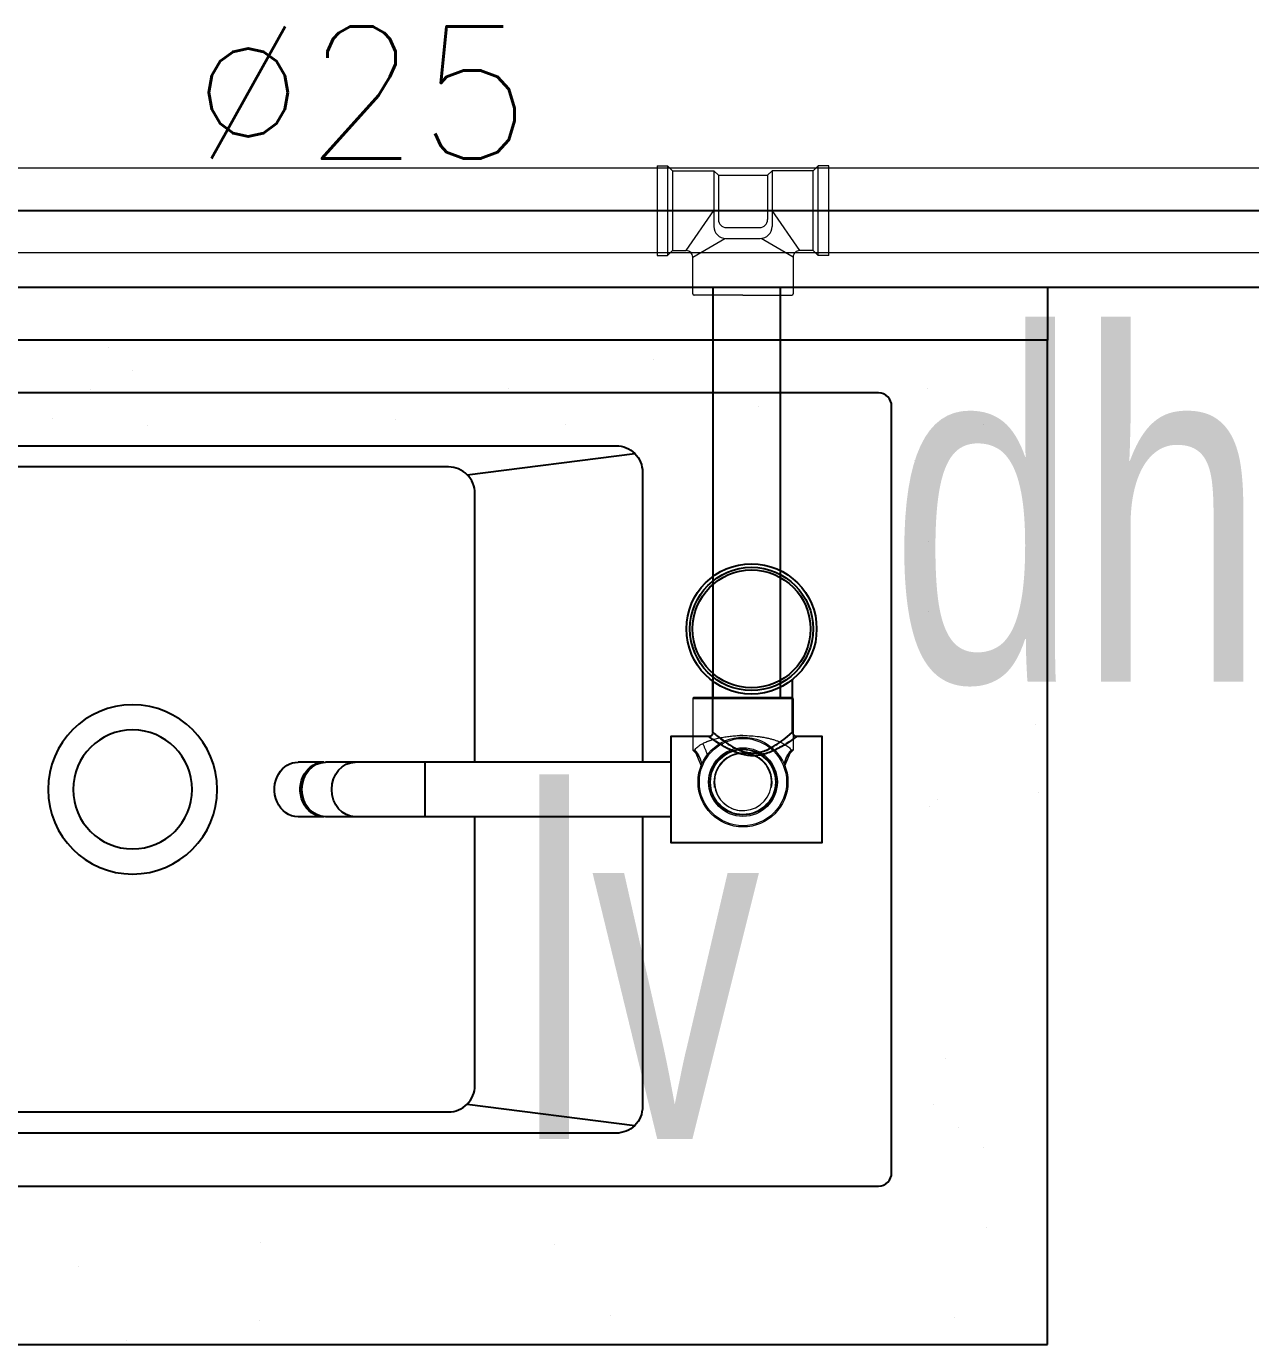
# Model space of a CAD drawing. Header units: millimetres. Extents: x 1573 to 2177, y 1587 to 1932.
# Drawn here: x 1904.643 to 1905.338, y 1915.825 to 1916.573 of the extents above; entities that cross this region are included whole.
import ezdxf
from ezdxf.enums import TextEntityAlignment as Align

# ---------------------------------------------------------------- set-up
doc = ezdxf.new("R2010")
doc.units = ezdxf.units.MM
doc.header["$LTSCALE"] = 0.03
for name, color, linetype in [('-HIDRO', 8, 'Continuous'), ('AF', 2, 'Continuous'), ('PL5', 5, 'Continuous'), ('Prumadas_T', 2, 'Continuous')]:
    doc.layers.add(name, color=color, linetype=linetype)
doc.layers.add('TigreCad', color=2, linetype='Continuous', lineweight=13)
doc.styles.add('CELIO_COTA', font='technic_.ttf', dxfattribs={"width": 0.85})
doc.styles.add('TCTUBOS-TXT', font='txt.shx')

# ---------------------------------------------------------------- blocks, each defined once
blk = doc.blocks.new('35217835s')
at = {"layer": 'TigreCad', "linetype": 'Continuous'}
for p, q in [((-10.8, 2.09), (-10.8, 0)), ((10.8, 2.09), (10.8, 0)), ((-19, -12), (-16.56, -9.56)), ((-15.87, -6.1), (-18.36, -12)), ((18.36, -12), (15.87, -6.1)), ((19, -12), (16.56, -9.56)), ((-19, -31.5), (-19, -12)), ((-19, -12), (-18.36, -12)), ((-17.66, -11.46), (-17.7, -11.51)), ((-17.58, -11.35), (-17.66, -11.46)), ((-2.4, -10.53), (-2.39, -10.53)), ((-2.39, -10.53), (-2.36, -10.53)), ((-2.36, -10.53), (-2.16, -10.52)), ((-2.16, -10.52), (-2.16, -10.58)), ((-2.14, -10.59), (-2.14, -10.58)), ((17.7, -11.51), (17.65, -11.45)), ((19, -12), (18.36, -12)), ((19, -31.5), (19, -12)), ((-19, -31.5), (19, -31.5)), ((-18.5, -32), (18.5, -32))]:
    blk.add_line(p, q, dxfattribs=at)
for radius in [17, 16.5, 13, 12.5, 12.47, 12.27]:
    blk.add_circle((0, 0), radius, dxfattribs=at)
for centre, radius, start, end in [((0, 0), 10.8, 4.7444, 0), ((0, 0), 10.8, 0, 90), ((0, 0), 11, 169.0575, 10.9425), ((-0.02, 0), 10.82, 4.107, 4.7522), ((0.02, 0), 10.78, 0.0025, 4.109), ((122.51, -130.96), 184.38, 139.5733, 139.8217), ((122.5, -130.95), 184.37, 139.5734, 139.8218), ((102.49, -113.88), 158.07, 139.0905, 139.5787), ((102.19, -113.62), 157.67, 139.0892, 139.5793), ((-20.67, -9.12), 3.81, 321.1517, 321.8096), ((-20.62, -9.16), 3.75, 321.1192, 321.7865), ((-102.51, -113.9), 158.09, 40.4212, 40.9084), ((-102.2, -113.63), 157.69, 40.4207, 40.9097), ((21.01, -8.86), 4.24, 216.6374, 218.8063), ((-122.52, -130.96), 184.39, 40.1783, 40.4266), ((-122.5, -130.95), 184.37, 40.1782, 40.4266), ((0, 30.15), 47.75, 269.9994, 271.4593), ((-18.5, -31.5), 0.5, 180, 270.0001), ((18.5, -31.5), 0.5, 270, 0)]:
    blk.add_arc(centre, radius, start, end, dxfattribs=at)
for points, start_tangent, end_tangent in [([(-17.68, -11.48), (-17.63, -11.42), (-17.42, -11.13), (-17.21, -10.79), (-16.97, -10.38), (-16.71, -9.88), (-16.43, -9.29), (-16.17, -8.65), (-15.93, -8), (-15.73, -7.33), (-15.58, -6.79)], (0.618347, 0.785905), (0.236532, 0.971624)), ([(-17.68, -11.48), (-17.58, -11.35), (-17.36, -11.03), (-17.13, -10.65), (-16.87, -10.18), (-16.58, -9.61), (-16.29, -8.95), (-16.03, -8.27), (-15.8, -7.57), (-15.6, -6.85), (-15.58, -6.79)], (0.618652, 0.785665), (0.236504, 0.971631)), ([(-15.58, -6.79), (-15.66, -7.1), (-15.79, -7.54), (-15.92, -7.97), (-16.23, -8.81), (-16.57, -9.59), (-16.92, -10.28), (-17.25, -10.86), (-17.57, -11.33), (-17.58, -11.35)], (-0.236664, -0.971591), (-0.591701, -0.806157)), ([(17.6, -11.39), (17.39, -11.08), (17.16, -10.7), (16.9, -10.24), (16.61, -9.67), (16.31, -9), (16.04, -8.3), (15.8, -7.59), (15.6, -6.86), (15.58, -6.79)], (-0.597624, 0.801776), (-0.236639, 0.971598)), ([(17.65, -11.45), (17.57, -11.34), (17.26, -10.87), (16.92, -10.28), (16.57, -9.59), (16.22, -8.78), (15.91, -7.93), (15.78, -7.5), (15.65, -7.06), (15.58, -6.79)], (-0.611926, 0.790915), (-0.236701, 0.971583)), ([(-18.36, -12), (-18.2, -11.96), (-18.02, -11.85), (-17.83, -11.66), (-17.7, -11.51)], (0.999948, 0.01016), (0.62733, 0.778754)), ([(-17.7, -11.51), (-17.86, -11.69), (-18.12, -11.92), (-18.36, -12)], (-0.626766, -0.779208), (-1, 0)), ([(-18.36, -12), (-18.19, -11.96), (-18, -11.83), (-17.8, -11.62), (-17.7, -11.51)], (0.999948, 0.01016), (0.62776, 0.778407)), ([(-16.91, -13.5), (-17.32, -13.16), (-17.9, -12.59), (-18.36, -12)], (-0.790846, 0.612015), (-0.556693, 0.830718)), ([(0, -17.6), (-3.1, -17.5), (-6.12, -17.2), (-7.57, -16.98), (-8.97, -16.71), (-10.31, -16.39), (-11.58, -16.04), (-12.78, -15.64), (-13.88, -15.21), (-14.9, -14.74), (-15.81, -14.24), (-16.62, -13.71), (-17.32, -13.16), (-17.9, -12.59), (-18.36, -12)], (-1, 0), (-0.556693, 0.830718)), ([(0, -17.6), (-3.1, -17.5), (-6.12, -17.2), (-7.57, -16.98), (-8.97, -16.71), (-10.31, -16.39), (-11.58, -16.04), (-12.78, -15.64), (-13.88, -15.21), (-14.9, -14.74), (-15.81, -14.24), (-16.62, -13.71), (-16.91, -13.5)], (-1, 0), (-0.790846, 0.612015)), ([(15.1, -14.64), (13.68, -15.29), (12.08, -15.88), (10.32, -16.39), (8.42, -16.82), (6.42, -17.16), (4.33, -17.4), (2.18, -17.55), (0, -17.6)], (-0.887446, -0.460912), (-1, 0)), ([(13.44, -10.4), (13.5, -10.59), (13.88, -11.59), (14.3, -12.6), (14.72, -13.62), (15.1, -14.64)], (0.305015, -0.952348), (0.311359, -0.950292)), ([(13.44, -10.4), (13.5, -10.59), (13.88, -11.59), (14.3, -12.6), (14.72, -13.62), (15.1, -14.64)], (0.305015, -0.952348), (0.311359, -0.950292)), ([(15.1, -14.64), (13.68, -15.29), (13.53, -15.36)], (-0.887446, -0.460912), (-0.927779, -0.37313)), ([(17.74, -12.76), (17.06, -13.38), (16.16, -14.03), (15.1, -14.64)], (-0.694481, -0.719511), (-0.88743, -0.460943)), ([(17.74, -12.76), (17.06, -13.38), (16.16, -14.03), (15.1, -14.64)], (-0.694459, -0.719532), (-0.887446, -0.460912)), ([(18.36, -12), (18.2, -11.96), (18.01, -11.84), (17.81, -11.64), (17.7, -11.51)], (-0.999948, 0.01016), (-0.627541, 0.778584)), ([(18.36, -12), (18.12, -11.92), (17.86, -11.69), (17.7, -11.51)], (-1, 0), (-0.626764, 0.779209)), ([(18.36, -12), (18.2, -11.96), (18.01, -11.84), (17.81, -11.64), (17.7, -11.51)], (-0.999948, 0.01016), (-0.62754, 0.778584)), ([(18.36, -12), (17.8, -12.7), (17.74, -12.76)], (-0.556784, -0.830657), (-0.694481, -0.719511)), ([(13.53, -15.36), (12.08, -15.88), (10.32, -16.39), (8.42, -16.82), (6.42, -17.16), (4.33, -17.4), (2.18, -17.55), (1.22, -17.58)], (-0.927779, -0.37313), (-0.999675, -0.025478))]:
    blk.add_spline(points, degree=3, dxfattribs=dict(at, start_tangent=start_tangent, end_tangent=end_tangent))
blk = doc.blocks.new('35288376p')
at = {"layer": 'TigreCad'}
for p, q in [((-19, 17.6), (-19, 31.5)), ((0, 32), (-18.5, 32)), ((0, 32), (18.5, 32)), ((19, 31.5), (19, 17.6)), ((-32.5, 17), (-32.5, -17)), ((-32.5, 17), (-28.5, 17)), ((-28.5, 17), (-26.6, 15.1)), ((-28.5, 17), (-28.5, -17)), ((-26.6, 15.1), (-26.6, -15.1)), ((-26.6, 15.1), (-21.5, 15.1)), ((-21.5, 15.1), (-11, 0)), ((-19, 17.6), (-6.91, 10.51)), ((19, 17.6), (6.91, 10.51)), ((21.5, 15.1), (11, 0)), ((26.6, 15.1), (21.5, 15.1)), ((28.5, 17), (26.6, 15.1)), ((26.6, -15.1), (26.6, 15.1)), ((32.5, 17), (28.5, 17)), ((28.5, -17), (28.5, 17)), ((32.5, -17), (32.5, 17)), ((6.5, 10.52), (-6.5, 10.52)), ((-11, 0), (-11, 6.02)), ((6.3, 6.42), (-6.3, 6.42)), ((0, 6.45), (-0.05, 6.42)), ((0, 6.45), (0.05, 6.42)), ((11, 0), (11, 6.02)), ((-9.3, 0), (-9.3, 3.42)), ((9.3, 0), (9.3, 3.42)), ((9.3, -13.4), (9.3, 0)), ((11, -15.1), (11, 0)), ((-11, -15.1), (-11, 0)), ((-9.3, -13.4), (-9.3, 0)), ((-11, -15.1), (-9.3, -13.4)), ((9.3, -13.4), (-9.3, -13.4)), ((11, -15.1), (9.3, -13.4)), ((-32.5, -17), (-28.5, -17)), ((-28.5, -17), (-26.6, -15.1)), ((-26.6, -15.1), (-11, -15.1)), ((26.6, -15.1), (11, -15.1)), ((28.5, -17), (26.6, -15.1)), ((32.5, -17), (28.5, -17))]:
    blk.add_line(p, q, dxfattribs=at)
for centre, radius, start, end in [((-18.5, 31.5), 0.5, 90, 180), ((18.5, 31.5), 0.5, 0, 90), ((-21.5, 17.6), 2.5, 270, 0), ((21.5, 17.6), 2.5, 180, 270), ((-6.5, 6.02), 4.5, 90, 180), ((6.5, 6.02), 4.5, 0, 90), ((-6.3, 3.42), 3, 90, 180), ((6.3, 3.42), 3, 0, 90)]:
    blk.add_arc(centre, radius, start, end, dxfattribs=at)
blk = doc.blocks.new('*E354')
at = {"layer": 'PL5'}
for start_param, end_param in [(6.280062, 6.283074), (3.141482, 3.144722)]:
    blk.add_ellipse((267.38972, 16.21061), major_axis=(-0.01031, 0), ratio=0.866025, start_param=start_param, end_param=end_param, dxfattribs=at)

msp = doc.modelspace()

# ---------------------------------------------------------------- linework, layer by layer
at = {"layer": '-HIDRO'}
for p, q in [((1904.10789, 1916.4253), (1906.35789, 1916.4253)), ((1905.22237, 1916.4253), (1905.22237, 1916.3953)), ((1905.22237, 1916.3953), (1904.13789, 1916.3953)), ((1904.68933, 1916.39099), (1904.68933, 1916.39099)), ((1904.99873, 1916.38425), (1904.99873, 1916.38425)), ((1904.70337, 1916.37812), (1904.70337, 1916.37812)), ((1904.67937, 1916.36718), (1904.67937, 1916.36718)), ((1904.91666, 1916.36762), (1904.91666, 1916.36762)), ((1905.15396, 1916.36805), (1905.15396, 1916.36805)), ((1904.65757, 1916.35103), (1904.65757, 1916.35103)), ((1904.8525, 1916.35009), (1904.8525, 1916.35009)), ((1905.05831, 1916.35751), (1905.05831, 1916.35751)), ((1904.7115, 1916.34671), (1904.7115, 1916.34671)), ((1904.9488, 1916.34714), (1904.9488, 1916.34714)), ((1905.1861, 1916.34758), (1905.1861, 1916.34758)), ((1905.14705, 1916.32676), (1905.14705, 1916.32676)), ((1905.155, 1916.28119), (1905.155, 1916.28119)), ((1905.15491, 1916.24114), (1905.15491, 1916.24114)), ((1905.03252, 1916.17272), (1905.03252, 1916.2016)), ((1905.07771, 1916.17375), (1905.07771, 1916.20273)), ((1905.2155, 1916.17723), (1905.2155, 1916.17723)), ((1905.1598, 1916.13437), (1905.1598, 1916.13437)), ((1905.2173, 1916.13872), (1905.2173, 1916.13872)), ((1905.15535, 1916.13056), (1905.15535, 1916.13056)), ((1905.1646, 1915.98754), (1905.1646, 1915.98754)), ((1905.15787, 1915.96165), (1905.15787, 1915.96165)), ((1905.17192, 1915.94878), (1905.17192, 1915.94878)), ((1905.18595, 1915.9373), (1905.18595, 1915.9373)), ((1905.18756, 1915.89182), (1905.18756, 1915.89182)), ((1904.77572, 1915.88329), (1904.77572, 1915.88329)), ((1904.94285, 1915.8819), (1904.94285, 1915.8819)), ((1904.67222, 1915.86967), (1904.67222, 1915.86967)), ((1904.97447, 1915.84165), (1904.97447, 1915.84165)), ((1904.77501, 1915.83911), (1904.77501, 1915.83911)), ((1905.1694, 1915.84072), (1905.1694, 1915.84072)), ((1904.69974, 1915.82789), (1904.69974, 1915.82789))]:
    msp.add_line(p, q, dxfattribs=at)
at = {"layer": '-HIDRO', "linetype": 'Continuous'}
for p, q in [((1905.22237, 1915.8253), (1905.22237, 1916.3953)), ((1904.13789, 1915.8253), (1905.22237, 1915.8253))]:
    msp.add_line(p, q, dxfattribs=at)
at = {"layer": '-HIDRO'}
for points in [[(1905.13389, 1916.3578, 0.414214), (1905.12639, 1916.3653), (1904.39139, 1916.3653, 0.414214), (1904.38389, 1916.3578), (1904.38389, 1915.9228, 0.414214), (1904.39139, 1915.9153), (1905.12639, 1915.9153, 0.414214), (1905.13389, 1915.9228)], [(1904.7512, 1916.1403, 1), (1904.6552, 1916.1403, 1)], [(1904.73695, 1916.1403, 1), (1904.66945, 1916.1403, 1)], [(1905.03012, 1916.17032), (1905.00858, 1916.17032), (1905.00858, 1916.11027), (1905.09441, 1916.11027), (1905.09441, 1916.17032), (1905.08011, 1916.17032), (1905.07843, 1916.16914), (1905.07692, 1916.1681), (1905.07553, 1916.16719), (1905.07396, 1916.16618), (1905.07281, 1916.16548), (1905.07159, 1916.16476), (1905.07031, 1916.16404), (1905.06964, 1916.16368), (1905.06895, 1916.16332), (1905.06825, 1916.16296), (1905.06754, 1916.16261), (1905.0668, 1916.16227), (1905.06605, 1916.16194), (1905.06529, 1916.16162), (1905.0645, 1916.16131), (1905.0637, 1916.16101), (1905.06289, 1916.16073), (1905.06206, 1916.16047), (1905.06121, 1916.16024), (1905.06035, 1916.16003), (1905.05948, 1916.15985), (1905.05859, 1916.15969), (1905.05769, 1916.15957), (1905.05679, 1916.15949), (1905.05588, 1916.15944), (1905.05497, 1916.15942), (1905.05406, 1916.15945), (1905.05315, 1916.15951), (1905.05225, 1916.15961), (1905.05136, 1916.15974), (1905.05048, 1916.1599), (1905.04961, 1916.16009), (1905.04875, 1916.16031), (1905.04791, 1916.16056), (1905.04708, 1916.16082), (1905.04627, 1916.1611), (1905.04548, 1916.1614), (1905.0447, 1916.16172), (1905.04394, 1916.16204), (1905.04319, 1916.16238), (1905.04247, 1916.16273), (1905.04175, 1916.16308), (1905.04106, 1916.16343), (1905.04038, 1916.16379), (1905.03907, 1916.16452), (1905.03783, 1916.16524), (1905.03666, 1916.16595), (1905.03556, 1916.16663), (1905.03407, 1916.1676), (1905.03318, 1916.1682, -0.006646)]]:
    msp.add_lwpolyline(points, format="xyb", close=True, dxfattribs=at)
for points in [[(1904.41828, 1916.3309, -0.198917), (1904.42889, 1916.3353), (1904.97752, 1916.3353, -0.414214), (1904.99252, 1916.3203), (1904.99252, 1916.1558)], [(1904.89745, 1916.1558), (1904.89745, 1916.3083, 0.414214), (1904.88245, 1916.3233), (1904.52395, 1916.3233, 0.414214), (1904.50895, 1916.3083), (1904.50895, 1915.9723, 0.414214), (1904.52395, 1915.9573), (1904.7032, 1915.9573), (1904.88245, 1915.9573, 0.414214), (1904.89745, 1915.9723), (1904.89745, 1916.1248)], [(1905.03252, 1916.17272, -0.414213), (1905.03012, 1916.17032)], [(1905.03252, 1916.17272, 0.006968), (1905.03529, 1916.17043), (1905.03568, 1916.17012), (1905.03697, 1916.1691), (1905.03793, 1916.16837), (1905.03895, 1916.16762), (1905.04004, 1916.16685), (1905.0412, 1916.16606), (1905.0418, 1916.16567), (1905.04241, 1916.16528), (1905.04304, 1916.1649), (1905.04368, 1916.16452), (1905.04434, 1916.16415), (1905.04501, 1916.16378), (1905.0457, 1916.16343), (1905.0464, 1916.16309), (1905.04712, 1916.16277), (1905.04786, 1916.16246), (1905.0486, 1916.16218), (1905.04936, 1916.16191), (1905.05014, 1916.16168), (1905.05092, 1916.16147), (1905.05132, 1916.16138), (1905.05172, 1916.16129), (1905.05212, 1916.16122), (1905.05253, 1916.16115), (1905.05293, 1916.16109), (1905.05334, 1916.16105), (1905.05375, 1916.16101), (1905.05416, 1916.16098), (1905.05457, 1916.16096), (1905.05499, 1916.16095), (1905.0554, 1916.16096), (1905.05581, 1916.16097), (1905.05622, 1916.16099), (1905.05663, 1916.16102), (1905.05704, 1916.16106), (1905.05745, 1916.16111), (1905.05785, 1916.16117), (1905.05826, 1916.16124), (1905.05866, 1916.16132), (1905.05906, 1916.16141), (1905.05985, 1916.16161), (1905.06063, 1916.16183), (1905.06139, 1916.16209), (1905.06214, 1916.16237), (1905.06288, 1916.16267), (1905.0636, 1916.16299), (1905.06431, 1916.16332), (1905.065, 1916.16367), (1905.06568, 1916.16403), (1905.06634, 1916.1644), (1905.06699, 1916.16478), (1905.06762, 1916.16516), (1905.06824, 1916.16555), (1905.06885, 1916.16594), (1905.06944, 1916.16633), (1905.07057, 1916.16711), (1905.07164, 1916.16788), (1905.07264, 1916.16862), (1905.07357, 1916.16934), (1905.07482, 1916.17033), (1905.07619, 1916.17144), (1905.07771, 1916.17272), (1905.07771, 1916.17375)], [(1905.08011, 1916.17032, -0.414213), (1905.07771, 1916.17272)], [(1904.99252, 1916.1248), (1904.99252, 1915.9603, -0.414214), (1904.97752, 1915.9453), (1904.42889, 1915.9453, -0.198917), (1904.41828, 1915.94969)]]:
    msp.add_lwpolyline(points, format="xyb", dxfattribs=at)
for points in [[(1904.89306, 1916.3189), (1904.98813, 1916.3309)], [(1904.81171, 1916.15576), (1904.79707, 1916.15576)], [(1904.86899, 1916.1558), (1904.81269, 1916.1558)], [(1905.00858, 1916.1558), (1904.86899, 1916.1558)], [(1904.86899, 1916.1558), (1904.86899, 1916.1248)], [(1904.81171, 1916.12483), (1904.79708, 1916.12483)], [(1904.86899, 1916.1248), (1904.81269, 1916.1248)], [(1905.00858, 1916.1248), (1904.86899, 1916.1248)], [(1904.89306, 1915.96169), (1904.98813, 1915.94969)]]:
    msp.add_lwpolyline(points, dxfattribs=at)
for radius in [0.03695, 0.03496, 0.03343]:
    msp.add_circle((1905.05439, 1916.23139), radius, dxfattribs=at)
at = {"layer": '-HIDRO', "extrusion": (0, 0, -1)}
for centre, major_axis, start_param, end_param in [((1904.79708, 1916.1403), (0, 0.01546), -0.953489, -0.000111), ((1904.81269, 1916.1403), (0, 0.0155), 3.141593, 6.283185), ((1904.81171, 1916.1403), (0, 0.01546), -0.953489, -0.000111), ((1904.82957, 1916.1403), (0, 0.0155), 3.141593, 6.283185), ((1904.79708, 1916.1403), (0, 0.01546), 3.141482, 5.329696), ((1904.81171, 1916.1403), (0, 0.01546), 3.141482, 5.329696), ((1904.81171, 1916.1403), (0, 0.01456), 4.103255, 5.320585)]:
    msp.add_ellipse(centre, major_axis=major_axis, ratio=0.866025, start_param=start_param, end_param=end_param, dxfattribs=at)
at = {"layer": 'AF', "ltscale": 100}
for p, q in [((1904.21288, 1916.46873), (1905.57864, 1916.46873)), ((1905.03252, 1916.4253), (1905.03252, 1916.1925)), ((1905.07061, 1916.4253), (1905.07061, 1916.1925))]:
    msp.add_line(p, q, dxfattribs=at)
at = {"layer": 'TigreCad', "ltscale": 100}
for p, q in [((1905.49671, 1916.49273), (1904.21288, 1916.49273)), ((1905.49671, 1916.44473), (1904.21288, 1916.44473))]:
    msp.add_line(p, q, dxfattribs=at)

# ---------------------------------------------------------------- block references
at = {"layer": '-HIDRO', "xscale": -1.5, "yscale": 1.5, "zscale": 1.5, "rotation": 270}
msp.add_blockref('*E354', (1880.49579, 1515.05571), dxfattribs=at)
at = {"layer": 'TigreCad', "ltscale": 100, "xscale": 0.0015, "yscale": 0.0015, "zscale": 0.0015, "rotation": 180}
for name, p in [('35288376p', (1905.04953, 1916.46873)), ('35217835s', (1905.04953, 1916.1445))]:
    msp.add_blockref(name, p, dxfattribs=at)

# ---------------------------------------------------------------- texts
at = {"ltscale": 100, "style": 'TCTUBOS-TXT'}
msp.add_text('%%C25', height=0.075, dxfattribs=at).set_placement((1904.83314, 1916.49827), align=Align.CENTER)
at = {"layer": 'Prumadas_T', "style": 'CELIO_COTA', "width": 0.85}
for s, p in [('dh', (1905.13297, 1916.20148)), ('lv', (1904.92102, 1915.9419))]:
    msp.add_text(s, height=0.196552, rotation=0, dxfattribs=at).set_placement(p)

doc.saveas('drawing.dxf')
